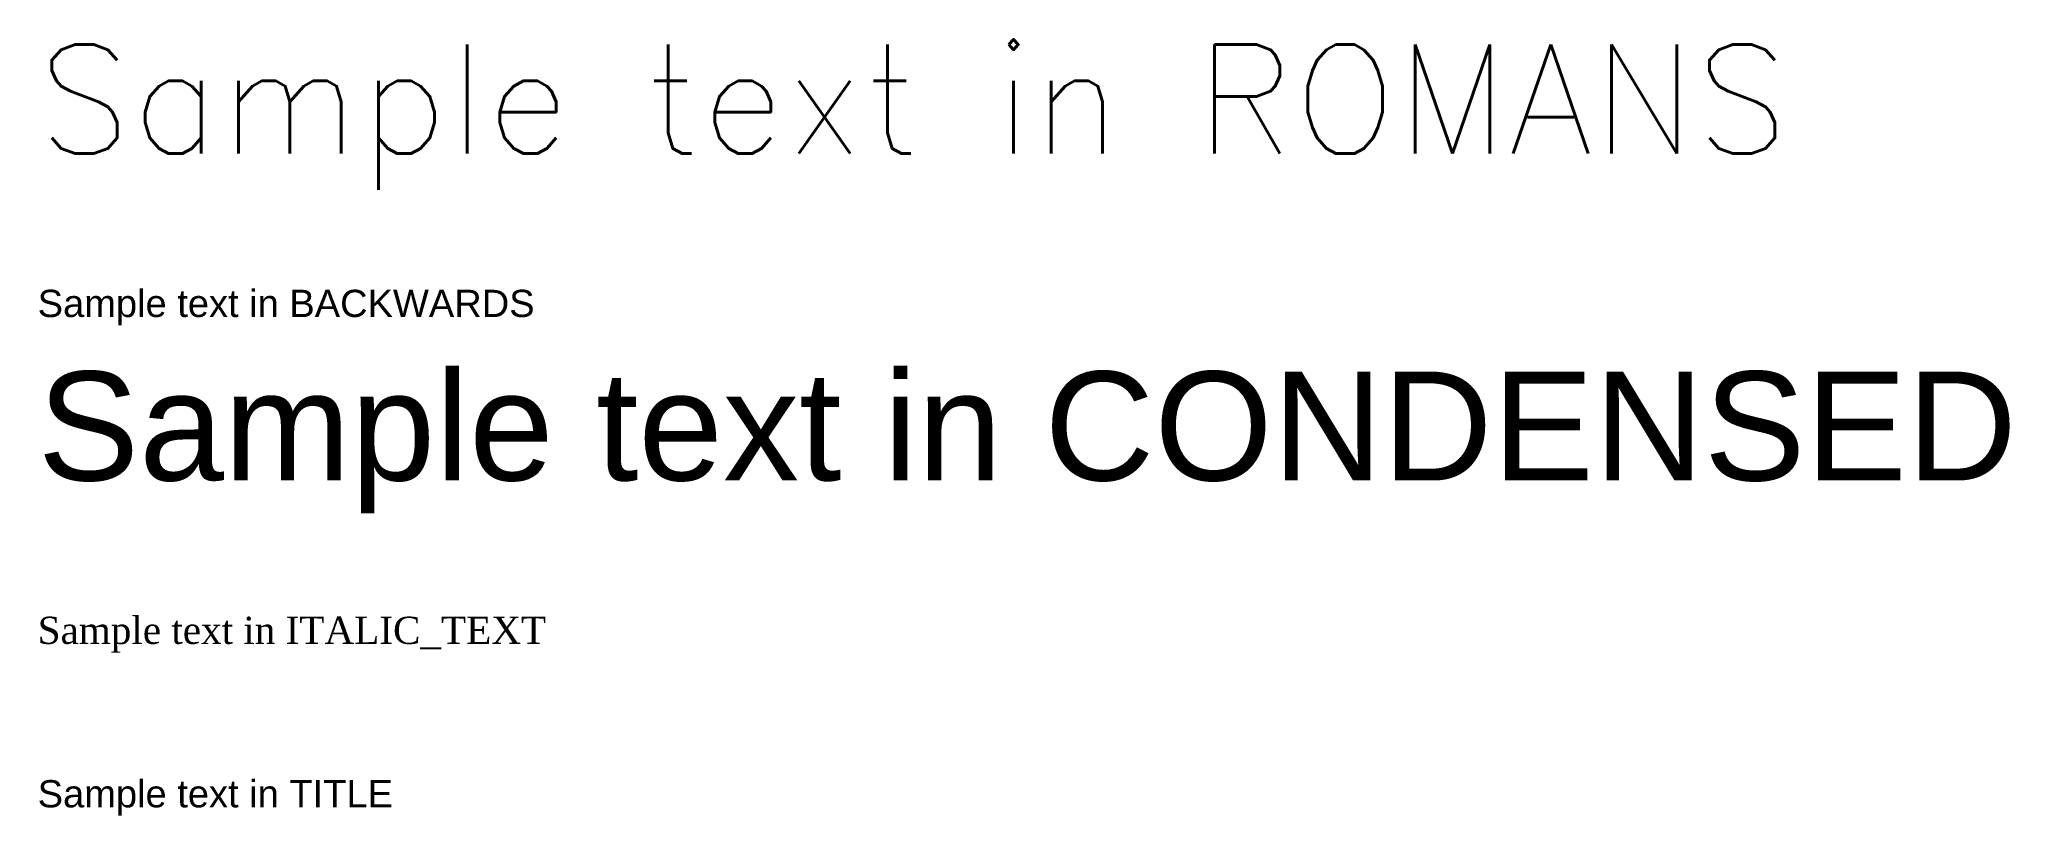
# Model space of a CAD drawing. Header units: metres. Extents: x 0 to 181, y -1 to 70.
import ezdxf

# ---------------------------------------------------------------- set-up
doc = ezdxf.new("R2010")
doc.units = ezdxf.units.M
doc.styles.add('BACKWARDS', font='arial.ttf', dxfattribs={"height": 10})
doc.styles.add('CONDENSED', font='arial.ttf', dxfattribs={"width": 0.7})
doc.styles.add('ITALIC_TEXT', font='times.ttf', dxfattribs={"oblique": 15, "height": 12})
doc.styles.add('ROMANS', font='romans.shx')
doc.styles.add('TITLE', font='arial.ttf', dxfattribs={"height": 24})

msp = doc.modelspace()

# ---------------------------------------------------------------- texts
for s, height, style, p in [('Sample text in ROMANS', 10, 'ROMANS', (0, 60)), ('Sample text in BACKWARDS', 2.5, 'BACKWARDS', (0, 45)), ('Sample text in CONDENSED', 10, 'CONDENSED', (0, 30)), ('Sample text in ITALIC_TEXT', 2.5, 'ITALIC_TEXT', (0, 15)), ('Sample text in TITLE', 2.5, 'TITLE', (0, 0))]:
    msp.add_text(s, height=height, dxfattribs=dict(style=style)).set_placement(p)

doc.saveas('drawing.dxf')
